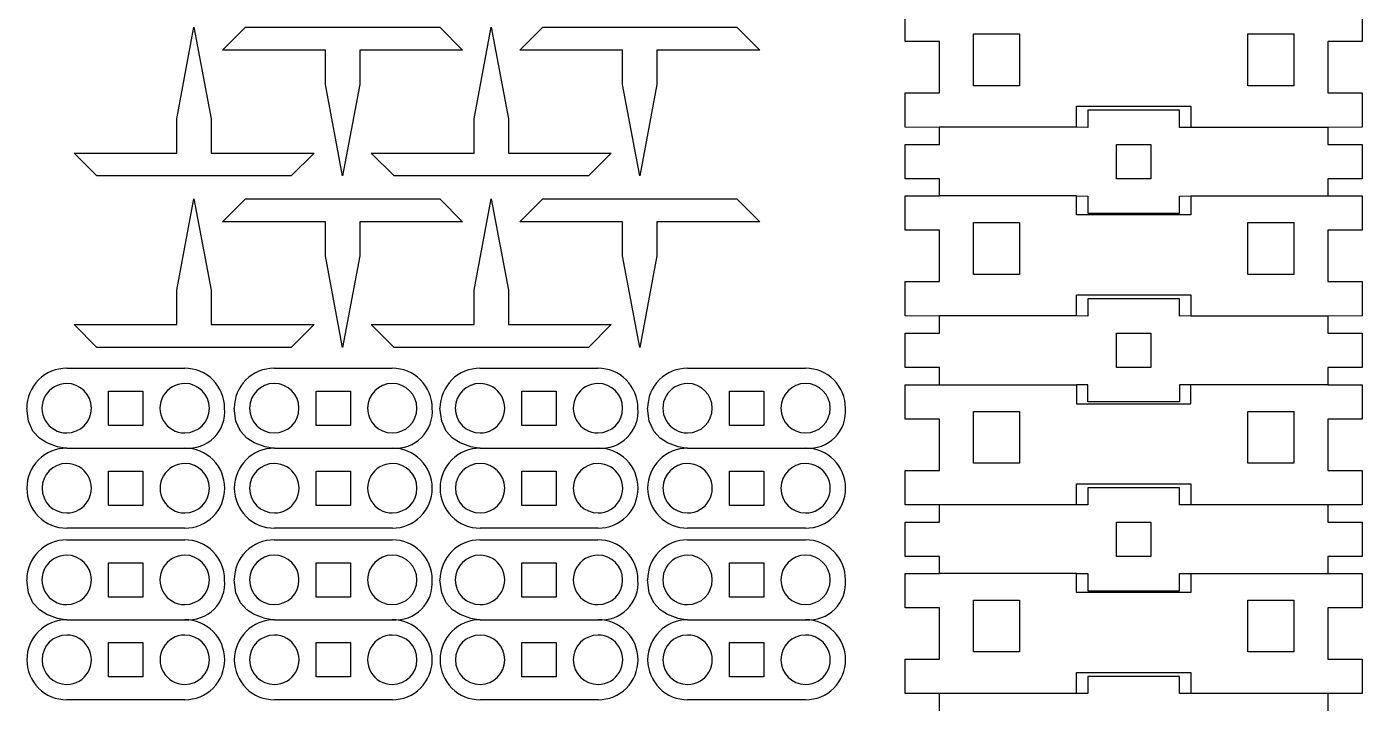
# Model space of a CAD drawing. Header units: millimetres. Extents: x -2305 to 1184, y -190 to 1638.
# Drawn here: x -1850.1 to -1674.9, y -56.9 to 32.1 of the extents above; entities that cross this region are included whole.
import ezdxf

# ---------------------------------------------------------------- set-up
doc = ezdxf.new("R2010")
doc.units = ezdxf.units.MM

msp = doc.modelspace()

# ---------------------------------------------------------------- linework, layer by layer
at = {"color": 7, "linetype": 'Continuous'}
for p, q in [((-1734.91, 30.11), (-1734.91, 34.61)), ((-1674.94, 34.61), (-1674.94, 30.11)), ((-1830.44, 19.99), (-1828.19, 31.99)), ((-1828.19, 31.99), (-1825.94, 19.99)), ((-1824.44, 28.99), (-1821.44, 31.99)), ((-1821.44, 31.99), (-1795.95, 31.99)), ((-1795.95, 31.99), (-1792.95, 28.99)), ((-1791.45, 19.99), (-1789.21, 31.99)), ((-1789.21, 31.99), (-1786.95, 19.99)), ((-1785.45, 28.99), (-1782.45, 31.99)), ((-1782.45, 31.99), (-1756.97, 31.99)), ((-1756.97, 31.99), (-1753.97, 28.99)), ((-1730.41, 30.11), (-1734.91, 30.11)), ((-1730.41, 23.37), (-1730.41, 30.11)), ((-1725.92, 31.1), (-1719.92, 31.1)), ((-1725.92, 24.32), (-1725.92, 31.1)), ((-1719.92, 31.1), (-1719.92, 24.32)), ((-1689.93, 31.1), (-1683.93, 31.1)), ((-1689.93, 24.32), (-1689.93, 31.1)), ((-1683.93, 31.1), (-1683.93, 24.32)), ((-1674.94, 30.11), (-1679.44, 30.11)), ((-1679.44, 30.11), (-1679.44, 23.37)), ((-1810.94, 28.99), (-1824.44, 28.99)), ((-1810.94, 24.49), (-1810.94, 28.99)), ((-1792.95, 28.99), (-1806.45, 28.99)), ((-1806.45, 28.99), (-1806.45, 24.49)), ((-1771.96, 28.99), (-1785.45, 28.99)), ((-1771.96, 24.49), (-1771.96, 28.99)), ((-1753.97, 28.99), (-1767.46, 28.99)), ((-1767.46, 28.99), (-1767.46, 24.49)), ((-1808.69, 12.49), (-1810.94, 24.49)), ((-1806.45, 24.49), (-1808.69, 12.49)), ((-1769.71, 12.49), (-1771.96, 24.49)), ((-1767.46, 24.49), (-1769.71, 12.49)), ((-1734.91, 18.88), (-1734.91, 23.37)), ((-1734.91, 23.37), (-1730.41, 23.37)), ((-1719.92, 24.32), (-1725.92, 24.32)), ((-1683.93, 24.32), (-1689.93, 24.32)), ((-1679.44, 23.37), (-1674.94, 23.37)), ((-1674.94, 23.37), (-1674.94, 18.88)), ((-1712.42, 18.88), (-1712.42, 21.63)), ((-1712.42, 21.63), (-1697.43, 21.63)), ((-1698.93, 21.09), (-1710.92, 21.09)), ((-1710.92, 21.09), (-1710.92, 18.84)), ((-1698.93, 18.84), (-1698.93, 21.09)), ((-1697.43, 21.63), (-1697.43, 18.84)), ((-1830.44, 15.49), (-1830.44, 19.99)), ((-1825.94, 19.99), (-1825.94, 15.49)), ((-1791.45, 15.49), (-1791.45, 19.99)), ((-1786.95, 19.99), (-1786.95, 15.49)), ((-1730.41, 18.84), (-1734.91, 18.88)), ((-1712.42, 18.88), (-1730.41, 18.88)), ((-1730.41, 16.59), (-1730.41, 18.84)), ((-1710.92, 18.84), (-1712.42, 18.88)), ((-1697.43, 18.84), (-1698.93, 18.84)), ((-1679.44, 18.84), (-1697.43, 18.84)), ((-1674.94, 18.88), (-1679.44, 18.84)), ((-1679.44, 18.84), (-1679.44, 16.59)), ((-1734.91, 12.1), (-1734.91, 16.59)), ((-1734.91, 16.59), (-1730.41, 16.59)), ((-1707.18, 16.59), (-1702.68, 16.59)), ((-1707.18, 12.1), (-1707.18, 16.59)), ((-1702.68, 16.59), (-1702.68, 12.1)), ((-1679.44, 16.59), (-1674.94, 16.59)), ((-1674.94, 16.59), (-1674.94, 12.1)), ((-1840.93, 12.49), (-1843.93, 15.49)), ((-1843.93, 15.49), (-1830.44, 15.49)), ((-1825.94, 15.49), (-1812.44, 15.49)), ((-1812.44, 15.49), (-1815.44, 12.49)), ((-1801.95, 12.49), (-1804.95, 15.49)), ((-1804.95, 15.49), (-1791.45, 15.49)), ((-1786.95, 15.49), (-1773.46, 15.49)), ((-1773.46, 15.49), (-1776.46, 12.49)), ((-1815.44, 12.49), (-1840.93, 12.49)), ((-1776.46, 12.49), (-1801.95, 12.49)), ((-1730.41, 12.1), (-1734.91, 12.1)), ((-1730.41, 9.87), (-1730.41, 12.1)), ((-1702.68, 12.1), (-1707.18, 12.1)), ((-1674.94, 12.1), (-1679.44, 12.1)), ((-1679.44, 12.1), (-1679.44, 9.87)), ((-1830.44, -2.5), (-1828.19, 9.49)), ((-1828.19, 9.49), (-1825.94, -2.5)), ((-1824.44, 6.49), (-1821.44, 9.49)), ((-1821.44, 9.49), (-1795.95, 9.49)), ((-1795.95, 9.49), (-1792.95, 6.49)), ((-1791.45, -2.5), (-1789.21, 9.49)), ((-1789.21, 9.49), (-1786.95, -2.5)), ((-1785.45, 6.49), (-1782.45, 9.49)), ((-1782.45, 9.49), (-1756.97, 9.49)), ((-1756.97, 9.49), (-1753.97, 6.49)), ((-1734.91, 5.37), (-1734.91, 9.87)), ((-1734.91, 9.87), (-1730.41, 9.87)), ((-1712.42, 9.87), (-1730.41, 9.87)), ((-1712.42, 7.38), (-1712.42, 9.87)), ((-1712.42, 9.87), (-1710.92, 9.84)), ((-1710.92, 9.84), (-1710.92, 7.6)), ((-1698.93, 9.84), (-1697.43, 9.87)), ((-1698.93, 7.6), (-1698.93, 9.84)), ((-1697.43, 9.87), (-1697.43, 7.38)), ((-1697.43, 9.87), (-1679.44, 9.87)), ((-1679.44, 9.87), (-1674.94, 9.87)), ((-1674.94, 9.87), (-1674.94, 5.37)), ((-1697.43, 7.38), (-1712.42, 7.38)), ((-1710.92, 7.6), (-1698.93, 7.6)), ((-1810.94, 6.49), (-1824.44, 6.49)), ((-1810.94, 2), (-1810.94, 6.49)), ((-1792.95, 6.49), (-1806.45, 6.49)), ((-1806.45, 6.49), (-1806.45, 2)), ((-1771.96, 6.49), (-1785.45, 6.49)), ((-1771.96, 2), (-1771.96, 6.49)), ((-1753.97, 6.49), (-1767.46, 6.49)), ((-1767.46, 6.49), (-1767.46, 2)), ((-1730.41, 5.37), (-1734.91, 5.37)), ((-1730.41, -1.37), (-1730.41, 5.37)), ((-1725.92, 6.36), (-1719.92, 6.36)), ((-1725.92, -0.42), (-1725.92, 6.36)), ((-1719.92, 6.36), (-1719.92, -0.42)), ((-1689.93, 6.36), (-1683.93, 6.36)), ((-1689.93, -0.42), (-1689.93, 6.36)), ((-1683.93, 6.36), (-1683.93, -0.42)), ((-1674.94, 5.37), (-1679.44, 5.37)), ((-1679.44, 5.37), (-1679.44, -1.37)), ((-1808.69, -10), (-1810.94, 2)), ((-1806.45, 2), (-1808.69, -10)), ((-1769.71, -10), (-1771.96, 2)), ((-1767.46, 2), (-1769.71, -10)), ((-1734.91, -5.87), (-1734.91, -1.37)), ((-1734.91, -1.37), (-1730.41, -1.37)), ((-1719.92, -0.42), (-1725.92, -0.42)), ((-1683.93, -0.42), (-1689.93, -0.42)), ((-1679.44, -1.37), (-1674.94, -1.37)), ((-1674.94, -1.37), (-1674.94, -5.87)), ((-1830.44, -7), (-1830.44, -2.5)), ((-1825.94, -2.5), (-1825.94, -7)), ((-1791.45, -7), (-1791.45, -2.5)), ((-1786.95, -2.5), (-1786.95, -7)), ((-1712.42, -5.87), (-1712.42, -3.12)), ((-1712.42, -3.12), (-1697.43, -3.12)), ((-1697.43, -3.12), (-1697.43, -5.87)), ((-1698.93, -3.65), (-1710.92, -3.65)), ((-1710.92, -3.65), (-1710.92, -5.9)), ((-1698.93, -5.9), (-1698.93, -3.65)), ((-1840.93, -10), (-1843.93, -7)), ((-1843.93, -7), (-1830.44, -7)), ((-1825.94, -7), (-1812.44, -7)), ((-1812.44, -7), (-1815.44, -10)), ((-1801.95, -10), (-1804.95, -7)), ((-1804.95, -7), (-1791.45, -7)), ((-1786.95, -7), (-1773.46, -7)), ((-1773.46, -7), (-1776.46, -10)), ((-1730.41, -5.9), (-1734.91, -5.87)), ((-1712.42, -5.87), (-1730.41, -5.87)), ((-1730.41, -8.15), (-1730.41, -5.9)), ((-1710.92, -5.9), (-1712.42, -5.87)), ((-1697.43, -5.87), (-1698.93, -5.9)), ((-1679.44, -5.9), (-1697.43, -5.9)), ((-1674.94, -5.87), (-1679.44, -5.9)), ((-1679.44, -5.9), (-1679.44, -8.15)), ((-1734.91, -12.64), (-1734.91, -8.15)), ((-1734.91, -8.15), (-1730.41, -8.15)), ((-1707.18, -8.15), (-1702.68, -8.15)), ((-1707.18, -12.64), (-1707.18, -8.15)), ((-1702.68, -8.15), (-1702.68, -12.64)), ((-1679.44, -8.15), (-1674.94, -8.15)), ((-1674.94, -8.15), (-1674.94, -12.64)), ((-1815.44, -10), (-1840.93, -10)), ((-1776.46, -10), (-1801.95, -10)), ((-1844.89, -12.73), (-1829.41, -12.73)), ((-1817.66, -12.73), (-1802.19, -12.73)), ((-1790.68, -12.73), (-1775.2, -12.73)), ((-1763.45, -12.73), (-1747.97, -12.73)), ((-1730.41, -12.64), (-1734.91, -12.64)), ((-1730.41, -14.89), (-1730.41, -12.64)), ((-1702.68, -12.64), (-1707.18, -12.64)), ((-1674.94, -12.64), (-1679.44, -12.64)), ((-1679.44, -12.64), (-1679.44, -14.89)), ((-1839.4, -15.73), (-1834.9, -15.73)), ((-1839.4, -20.23), (-1839.4, -15.73)), ((-1834.9, -15.73), (-1834.9, -20.23)), ((-1812.18, -15.73), (-1807.67, -15.73)), ((-1812.18, -20.23), (-1812.18, -15.73)), ((-1807.67, -15.73), (-1807.67, -20.23)), ((-1785.19, -15.73), (-1780.68, -15.73)), ((-1785.19, -20.23), (-1785.19, -15.73)), ((-1780.68, -15.73), (-1780.68, -20.23)), ((-1757.96, -15.73), (-1753.46, -15.73)), ((-1757.96, -20.23), (-1757.96, -15.73)), ((-1753.46, -15.73), (-1753.46, -20.23)), ((-1734.91, -19.39), (-1734.91, -14.89)), ((-1734.91, -14.89), (-1730.41, -14.89)), ((-1730.41, -14.89), (-1712.42, -14.89)), ((-1710.92, -14.89), (-1712.42, -14.89)), ((-1712.42, -14.89), (-1712.42, -17.38)), ((-1710.92, -17.14), (-1710.92, -14.89)), ((-1698.93, -14.89), (-1698.93, -17.14)), ((-1697.43, -14.89), (-1698.93, -14.89)), ((-1697.43, -17.38), (-1697.43, -14.89)), ((-1679.44, -14.89), (-1697.43, -14.89)), ((-1679.44, -14.89), (-1674.94, -14.89)), ((-1674.94, -14.89), (-1674.94, -19.39)), ((-1712.42, -17.38), (-1697.43, -17.38)), ((-1698.93, -17.14), (-1710.92, -17.14)), ((-1725.92, -18.4), (-1719.92, -18.4)), ((-1725.92, -25.18), (-1725.92, -18.4)), ((-1719.92, -18.4), (-1719.92, -25.18)), ((-1689.93, -18.4), (-1683.93, -18.4)), ((-1689.93, -25.18), (-1689.93, -18.4)), ((-1683.93, -18.4), (-1683.93, -25.18)), ((-1834.9, -20.23), (-1839.4, -20.23)), ((-1807.67, -20.23), (-1812.18, -20.23)), ((-1780.68, -20.23), (-1785.19, -20.23)), ((-1753.46, -20.23), (-1757.96, -20.23)), ((-1730.41, -19.39), (-1734.91, -19.39)), ((-1730.41, -26.13), (-1730.41, -19.39)), ((-1674.94, -19.39), (-1679.44, -19.39)), ((-1679.44, -19.39), (-1679.44, -26.13)), ((-1844.88, -23.21), (-1829.4, -23.21)), ((-1817.65, -23.21), (-1802.18, -23.21)), ((-1790.66, -23.21), (-1775.19, -23.21)), ((-1763.44, -23.21), (-1747.96, -23.21)), ((-1839.39, -26.21), (-1834.88, -26.21)), ((-1839.39, -30.71), (-1839.39, -26.21)), ((-1834.88, -26.21), (-1834.88, -30.71)), ((-1812.17, -26.21), (-1807.66, -26.21)), ((-1812.17, -30.71), (-1812.17, -26.21)), ((-1807.66, -26.21), (-1807.66, -30.71)), ((-1785.18, -26.21), (-1780.67, -26.21)), ((-1785.18, -30.71), (-1785.18, -26.21)), ((-1780.67, -26.21), (-1780.67, -30.71)), ((-1757.95, -26.21), (-1753.45, -26.21)), ((-1757.95, -30.71), (-1757.95, -26.21)), ((-1753.45, -26.21), (-1753.45, -30.71)), ((-1734.91, -30.63), (-1734.91, -26.13)), ((-1734.91, -26.13), (-1730.41, -26.13)), ((-1719.92, -25.18), (-1725.92, -25.18)), ((-1683.93, -25.18), (-1689.93, -25.18)), ((-1679.44, -26.13), (-1674.94, -26.13)), ((-1674.94, -26.13), (-1674.94, -30.63)), ((-1712.42, -30.63), (-1712.42, -27.88)), ((-1712.42, -27.88), (-1697.43, -27.88)), ((-1697.43, -27.88), (-1697.43, -30.63)), ((-1698.93, -28.41), (-1710.92, -28.41)), ((-1710.92, -28.41), (-1710.92, -30.66)), ((-1698.93, -30.66), (-1698.93, -28.41)), ((-1834.88, -30.71), (-1839.39, -30.71)), ((-1807.66, -30.71), (-1812.17, -30.71)), ((-1780.67, -30.71), (-1785.18, -30.71)), ((-1753.45, -30.71), (-1757.95, -30.71)), ((-1730.41, -30.66), (-1734.91, -30.63)), ((-1712.42, -30.63), (-1730.41, -30.63)), ((-1730.41, -32.91), (-1730.41, -30.66)), ((-1710.92, -30.66), (-1712.42, -30.63)), ((-1697.43, -30.63), (-1698.93, -30.66)), ((-1679.44, -30.66), (-1697.43, -30.66)), ((-1674.94, -30.63), (-1679.44, -30.66)), ((-1679.44, -30.66), (-1679.44, -32.91)), ((-1734.91, -37.41), (-1734.91, -32.91)), ((-1734.91, -32.91), (-1730.41, -32.91)), ((-1707.18, -32.91), (-1702.68, -32.91)), ((-1707.18, -37.41), (-1707.18, -32.91)), ((-1702.68, -32.91), (-1702.68, -37.41)), ((-1679.44, -32.91), (-1674.94, -32.91)), ((-1674.94, -32.91), (-1674.94, -37.41)), ((-1829.4, -33.7), (-1844.88, -33.7)), ((-1802.17, -33.7), (-1817.65, -33.7)), ((-1775.19, -33.7), (-1790.66, -33.7)), ((-1747.96, -33.7), (-1763.44, -33.7)), ((-1844.89, -35.23), (-1829.41, -35.23)), ((-1817.66, -35.23), (-1802.19, -35.23)), ((-1790.68, -35.23), (-1775.2, -35.23)), ((-1763.45, -35.23), (-1747.97, -35.23)), ((-1839.4, -38.23), (-1834.9, -38.23)), ((-1839.4, -42.73), (-1839.4, -38.23)), ((-1834.9, -38.23), (-1834.9, -42.73)), ((-1812.18, -38.23), (-1807.67, -38.23)), ((-1812.18, -42.73), (-1812.18, -38.23)), ((-1807.67, -38.23), (-1807.67, -42.73)), ((-1785.19, -38.23), (-1780.68, -38.23)), ((-1785.19, -42.73), (-1785.19, -38.23)), ((-1780.68, -38.23), (-1780.68, -42.73)), ((-1757.96, -38.23), (-1753.46, -38.23)), ((-1757.96, -42.73), (-1757.96, -38.23)), ((-1753.46, -38.23), (-1753.46, -42.73)), ((-1730.41, -37.41), (-1734.91, -37.41)), ((-1730.41, -39.64), (-1730.41, -37.41)), ((-1702.68, -37.41), (-1707.18, -37.41)), ((-1674.94, -37.41), (-1679.44, -37.41)), ((-1679.44, -37.41), (-1679.44, -39.64)), ((-1734.91, -44.13), (-1734.91, -39.64)), ((-1734.91, -39.64), (-1730.41, -39.64)), ((-1712.42, -39.64), (-1730.41, -39.64)), ((-1712.42, -42.13), (-1712.42, -39.64)), ((-1712.42, -39.64), (-1710.92, -39.66)), ((-1710.92, -39.66), (-1710.92, -41.91)), ((-1698.93, -39.66), (-1697.43, -39.64)), ((-1698.93, -41.91), (-1698.93, -39.66)), ((-1697.43, -39.64), (-1697.43, -42.13)), ((-1697.43, -39.64), (-1679.44, -39.64)), ((-1679.44, -39.64), (-1674.94, -39.64)), ((-1674.94, -39.64), (-1674.94, -44.13)), ((-1710.92, -41.91), (-1698.93, -41.91)), ((-1834.9, -42.73), (-1839.4, -42.73)), ((-1807.67, -42.73), (-1812.18, -42.73)), ((-1780.68, -42.73), (-1785.19, -42.73)), ((-1753.46, -42.73), (-1757.96, -42.73)), ((-1725.92, -43.14), (-1719.92, -43.14)), ((-1725.92, -49.93), (-1725.92, -43.14)), ((-1719.92, -43.14), (-1719.92, -49.93)), ((-1697.43, -42.13), (-1712.42, -42.13)), ((-1689.93, -43.14), (-1683.93, -43.14)), ((-1689.93, -49.93), (-1689.93, -43.14)), ((-1683.93, -43.14), (-1683.93, -49.93)), ((-1730.41, -44.13), (-1734.91, -44.13)), ((-1730.41, -50.87), (-1730.41, -44.13)), ((-1674.94, -44.13), (-1679.44, -44.13)), ((-1679.44, -44.13), (-1679.44, -50.87)), ((-1844.88, -45.71), (-1829.4, -45.71)), ((-1817.65, -45.71), (-1802.18, -45.71)), ((-1790.66, -45.71), (-1775.19, -45.71)), ((-1763.44, -45.71), (-1747.96, -45.71)), ((-1839.39, -48.71), (-1834.88, -48.71)), ((-1839.39, -53.21), (-1839.39, -48.71)), ((-1834.88, -48.71), (-1834.88, -53.21)), ((-1812.17, -48.71), (-1807.66, -48.71)), ((-1812.17, -53.21), (-1812.17, -48.71)), ((-1807.66, -48.71), (-1807.66, -53.21)), ((-1785.18, -48.71), (-1780.67, -48.71)), ((-1785.18, -53.21), (-1785.18, -48.71)), ((-1780.67, -48.71), (-1780.67, -53.21)), ((-1757.95, -48.71), (-1753.45, -48.71)), ((-1757.95, -53.21), (-1757.95, -48.71)), ((-1753.45, -48.71), (-1753.45, -53.21)), ((-1719.92, -49.93), (-1725.92, -49.93)), ((-1683.93, -49.93), (-1689.93, -49.93)), ((-1734.91, -55.37), (-1734.91, -50.87)), ((-1734.91, -50.87), (-1730.41, -50.87)), ((-1679.44, -50.87), (-1674.94, -50.87)), ((-1674.94, -50.87), (-1674.94, -55.37)), ((-1834.88, -53.21), (-1839.39, -53.21)), ((-1807.66, -53.21), (-1812.17, -53.21)), ((-1780.67, -53.21), (-1785.18, -53.21)), ((-1753.45, -53.21), (-1757.95, -53.21)), ((-1712.42, -55.37), (-1712.42, -52.62)), ((-1712.42, -52.62), (-1697.43, -52.62)), ((-1698.93, -53.15), (-1710.92, -53.15)), ((-1710.92, -53.15), (-1710.92, -55.4)), ((-1698.93, -55.4), (-1698.93, -53.15)), ((-1697.43, -52.62), (-1697.43, -55.37)), ((-1730.41, -55.4), (-1734.91, -55.37)), ((-1712.42, -55.37), (-1730.41, -55.37)), ((-1730.41, -57.65), (-1730.41, -55.4)), ((-1710.92, -55.4), (-1712.42, -55.37)), ((-1697.43, -55.37), (-1698.93, -55.4)), ((-1679.44, -55.4), (-1697.43, -55.4)), ((-1674.94, -55.37), (-1679.44, -55.4)), ((-1679.44, -55.4), (-1679.44, -57.65)), ((-1829.4, -56.2), (-1844.88, -56.2)), ((-1802.17, -56.2), (-1817.65, -56.2)), ((-1775.19, -56.2), (-1790.66, -56.2)), ((-1747.96, -56.2), (-1763.44, -56.2))]:
    msp.add_line(p, q, dxfattribs=at)
at = {"color": 7, "linetype": 'Continuous', "flags": 128}
for points in [[(-1844.88, -23.21), (-1844.88, -23.21), (-1844.88, -23.21), (-1844.88, -23.21), (-1844.88, -23.21), (-1844.89, -23.21), (-1845.1, -23.2), (-1846.09, -23.04), (-1847.5, -22.53), (-1848.47, -21.9), (-1849.31, -20.97), (-1849.91, -19.68), (-1850.13, -17.97)], [(-1817.65, -23.21), (-1817.65, -23.21), (-1817.65, -23.21), (-1817.65, -23.21), (-1817.65, -23.21), (-1817.67, -23.21), (-1817.88, -23.2), (-1818.87, -23.04), (-1820.28, -22.53), (-1821.25, -21.9), (-1822.09, -20.97), (-1822.68, -19.68), (-1822.91, -17.97)], [(-1790.66, -23.21), (-1790.66, -23.21), (-1790.66, -23.21), (-1790.66, -23.21), (-1790.66, -23.21), (-1790.68, -23.21), (-1790.89, -23.2), (-1791.88, -23.04), (-1793.29, -22.53), (-1794.26, -21.9), (-1795.1, -20.97), (-1795.7, -19.68), (-1795.92, -17.97)], [(-1763.44, -23.21), (-1763.44, -23.21), (-1763.44, -23.21), (-1763.44, -23.21), (-1763.44, -23.21), (-1763.45, -23.21), (-1763.66, -23.2), (-1764.66, -23.04), (-1766.07, -22.53), (-1767.03, -21.9), (-1767.87, -20.97), (-1768.47, -19.68), (-1768.7, -17.97)], [(-1844.88, -45.71), (-1844.88, -45.71), (-1844.88, -45.71), (-1844.88, -45.71), (-1844.88, -45.71), (-1844.88, -45.71), (-1844.89, -45.71), (-1845.1, -45.7), (-1846.09, -45.54), (-1847.5, -45.03), (-1848.47, -44.4), (-1849.31, -43.47), (-1849.91, -42.18), (-1850.13, -40.48)], [(-1817.65, -45.71), (-1817.65, -45.71), (-1817.65, -45.71), (-1817.65, -45.71), (-1817.65, -45.71), (-1817.67, -45.71), (-1817.88, -45.7), (-1818.87, -45.54), (-1820.28, -45.03), (-1821.25, -44.4), (-1822.09, -43.47), (-1822.68, -42.18), (-1822.91, -40.48)], [(-1790.66, -45.71), (-1790.66, -45.71), (-1790.66, -45.71), (-1790.66, -45.71), (-1790.66, -45.71), (-1790.66, -45.71), (-1790.68, -45.71), (-1790.89, -45.7), (-1791.88, -45.54), (-1793.29, -45.03), (-1794.26, -44.4), (-1795.1, -43.47), (-1795.7, -42.18), (-1795.92, -40.48)], [(-1763.44, -45.71), (-1763.44, -45.71), (-1763.44, -45.71), (-1763.44, -45.71), (-1763.44, -45.71), (-1763.44, -45.71), (-1763.44, -45.71), (-1763.45, -45.71), (-1763.66, -45.7), (-1764.66, -45.54), (-1766.07, -45.03), (-1767.03, -44.4), (-1767.87, -43.47), (-1768.47, -42.18), (-1768.7, -40.48)]]:
    msp.add_lwpolyline(points, dxfattribs=at)
at = {"color": 7, "linetype": 'Continuous'}
for centre, radius, start, end in [((-1844.89, -17.97), 5.24, 89.9453, 180.0493), ((-1829.41, -17.97), 5.24, 359.9521, 90.0474), ((-1817.67, -17.97), 5.24, 89.9522, 180.0479), ((-1802.18, -17.97), 5.24, 359.9664, 90.0561), ((-1790.68, -17.97), 5.24, 89.9546, 180.0456), ((-1775.2, -17.97), 5.24, 359.9521, 90.0478), ((-1763.45, -17.97), 5.24, 89.9494, 180.0507), ((-1747.97, -17.97), 5.24, 359.9521, 90.0479), ((-1844.89, -17.97), 3.24, 89.9994, 270.0009), ((-1844.89, -17.97), 3.24, 270.0017, 89.9979), ((-1829.41, -17.97), 3.24, 89.9994, 270.0013), ((-1829.41, -17.97), 3.24, 270.0017, 89.9975), ((-1817.66, -17.97), 3.24, 90.0017, 269.9984), ((-1817.66, -17.97), 3.24, 270.0017, 89.9982), ((-1802.19, -17.97), 3.24, 90.0017, 269.9986), ((-1802.19, -17.97), 3.24, 270.0017, 89.9979), ((-1790.67, -17.97), 3.24, 90.0078, 269.9927), ((-1790.67, -17.97), 3.24, 269.9934, 90.0062), ((-1775.2, -17.97), 3.24, 89.9994, 270.0006), ((-1775.2, -17.97), 3.24, 270.0017, 89.9982), ((-1763.45, -17.97), 3.24, 89.9994, 270.0006), ((-1763.45, -17.97), 3.24, 270.0017, 89.9982), ((-1747.97, -17.97), 3.24, 90.0017, 269.9982), ((-1747.97, -17.97), 3.24, 270.0017, 89.9984), ((-1828.97, -18.4), 4.82, 264.8831, 5.1107), ((-1801.74, -18.4), 4.82, 264.8854, 5.1146), ((-1774.76, -18.4), 4.82, 264.8855, 5.1144), ((-1747.53, -18.4), 4.82, 264.8826, 5.1118), ((-1844.88, -28.45), 5.24, 89.9514, 180.0492), ((-1829.4, -28.45), 5.24, 359.9549, 90.0451), ((-1817.66, -28.45), 5.24, 89.9518, 180.0484), ((-1802.17, -28.45), 5.24, 359.9718, 90.0506), ((-1790.67, -28.45), 5.24, 89.9521, 180.048), ((-1775.18, -28.45), 5.24, 359.9522, 90.0476), ((-1763.44, -28.45), 5.24, 89.9481, 180.0463), ((-1747.96, -28.45), 5.24, 359.9549, 90.0451), ((-1844.88, -28.46), 3.24, 90.0006, 269.9998), ((-1844.88, -28.46), 3.24, 269.9983, 90.0013), ((-1829.4, -28.46), 3.24, 89.9922, 270.0085), ((-1829.4, -28.46), 3.24, 270.0067, 89.9926), ((-1817.65, -28.46), 3.24, 90.0067, 269.9938), ((-1817.65, -28.46), 3.24, 269.9922, 90.0073), ((-1802.18, -28.46), 3.24, 89.9983, 270.002), ((-1802.18, -28.46), 3.24, 270.0006, 89.9991), ((-1790.66, -28.46), 3.24, 90.0006, 269.9997), ((-1790.66, -28.46), 3.24, 270.0006, 89.9991), ((-1775.19, -28.46), 3.24, 90.0006, 269.9997), ((-1775.19, -28.46), 3.24, 269.9983, 90.0015), ((-1763.44, -28.46), 3.24, 90.0006, 269.9994), ((-1763.44, -28.46), 3.24, 269.9983, 90.0017), ((-1747.96, -28.46), 3.24, 90.0067, 269.9933), ((-1747.96, -28.46), 3.24, 269.9922, 90.0078), ((-1844.88, -28.46), 5.24, 179.9494, 270.0506), ((-1829.4, -28.46), 5.24, 269.9523, 0.0477), ((-1817.66, -28.46), 5.24, 179.9494, 270.0509), ((-1802.17, -28.46), 5.24, 269.9335, 0.0439), ((-1790.67, -28.46), 5.24, 179.9467, 270.0534), ((-1775.18, -28.46), 5.24, 269.9495, 0.0505), ((-1763.44, -28.46), 5.24, 179.9536, 270.052), ((-1747.96, -28.46), 5.24, 269.9549, 0.0452), ((-1844.89, -40.47), 5.24, 89.9453, 180.0493), ((-1829.41, -40.47), 5.24, 359.9521, 90.0474), ((-1817.67, -40.47), 5.24, 89.9522, 180.0479), ((-1802.18, -40.47), 5.24, 359.9664, 90.0561), ((-1790.68, -40.47), 5.24, 89.9546, 180.0456), ((-1775.2, -40.47), 5.24, 359.9521, 90.0478), ((-1763.45, -40.47), 5.24, 89.9494, 180.0507), ((-1747.97, -40.47), 5.24, 359.9521, 90.0479), ((-1844.89, -40.48), 3.24, 89.9994, 270.0009), ((-1844.89, -40.48), 3.24, 270.0017, 89.9979), ((-1829.41, -40.48), 3.24, 89.9994, 270.0013), ((-1829.41, -40.48), 3.24, 270.0017, 89.9975), ((-1817.66, -40.48), 3.24, 90.0017, 269.9984), ((-1817.66, -40.48), 3.24, 270.0017, 89.9982), ((-1802.19, -40.48), 3.24, 90.0017, 269.9986), ((-1802.19, -40.48), 3.24, 270.0017, 89.9979), ((-1790.67, -40.48), 3.24, 90.0078, 269.9927), ((-1790.67, -40.48), 3.24, 269.9934, 90.0062), ((-1775.2, -40.48), 3.24, 89.9994, 270.0006), ((-1775.2, -40.48), 3.24, 270.0017, 89.9982), ((-1763.45, -40.48), 3.24, 89.9994, 270.0006), ((-1763.45, -40.48), 3.24, 270.0017, 89.9982), ((-1747.97, -40.48), 3.24, 90.0017, 269.9982), ((-1747.97, -40.48), 3.24, 270.0017, 89.9984), ((-1828.97, -40.9), 4.82, 264.8914, 5.1024), ((-1801.75, -40.91), 4.82, 264.8937, 5.1063), ((-1774.76, -40.91), 4.82, 264.8938, 5.1062), ((-1747.53, -40.9), 4.82, 264.8908, 5.1035), ((-1844.88, -50.95), 5.24, 89.9487, 180.0519), ((-1829.4, -50.95), 5.24, 359.9521, 90.0478), ((-1817.66, -50.95), 5.24, 89.9491, 180.0511), ((-1802.17, -50.95), 5.24, 359.9691, 90.0534), ((-1790.67, -50.95), 5.24, 89.9494, 180.0506), ((-1775.18, -50.95), 5.24, 359.9495, 90.0504), ((-1763.44, -50.95), 5.24, 89.9454, 180.049), ((-1747.96, -50.95), 5.24, 359.9521, 90.0479), ((-1844.88, -50.96), 3.24, 90.0006, 269.9998), ((-1844.88, -50.96), 3.24, 269.9983, 90.0013), ((-1829.4, -50.96), 3.24, 89.9922, 270.0085), ((-1829.4, -50.96), 3.24, 270.0067, 89.9926), ((-1817.65, -50.96), 3.24, 90.0067, 269.9938), ((-1817.65, -50.96), 3.24, 269.9922, 90.0073), ((-1802.18, -50.96), 3.24, 89.9983, 270.002), ((-1802.18, -50.96), 3.24, 270.0006, 89.9991), ((-1790.66, -50.96), 3.24, 90.0006, 269.9997), ((-1790.66, -50.96), 3.24, 270.0006, 89.9991), ((-1775.19, -50.96), 3.24, 90.0006, 269.9997), ((-1775.19, -50.96), 3.24, 269.9983, 90.0015), ((-1763.44, -50.96), 3.24, 90.0006, 269.9994), ((-1763.44, -50.96), 3.24, 269.9983, 90.0017), ((-1747.96, -50.96), 3.24, 90.0067, 269.9933), ((-1747.96, -50.96), 3.24, 269.9922, 90.0078), ((-1844.88, -50.96), 5.24, 179.9494, 270.0506), ((-1829.4, -50.96), 5.24, 269.9523, 0.0477), ((-1817.66, -50.96), 5.24, 179.9494, 270.0509), ((-1802.17, -50.96), 5.24, 269.9335, 0.0439), ((-1790.67, -50.96), 5.24, 179.9467, 270.0534), ((-1775.18, -50.96), 5.24, 269.9495, 0.0505), ((-1763.44, -50.96), 5.24, 179.9536, 270.052), ((-1747.96, -50.96), 5.24, 269.9549, 0.0452)]:
    msp.add_arc(centre, radius, start, end, dxfattribs=at)

doc.saveas('drawing.dxf')
